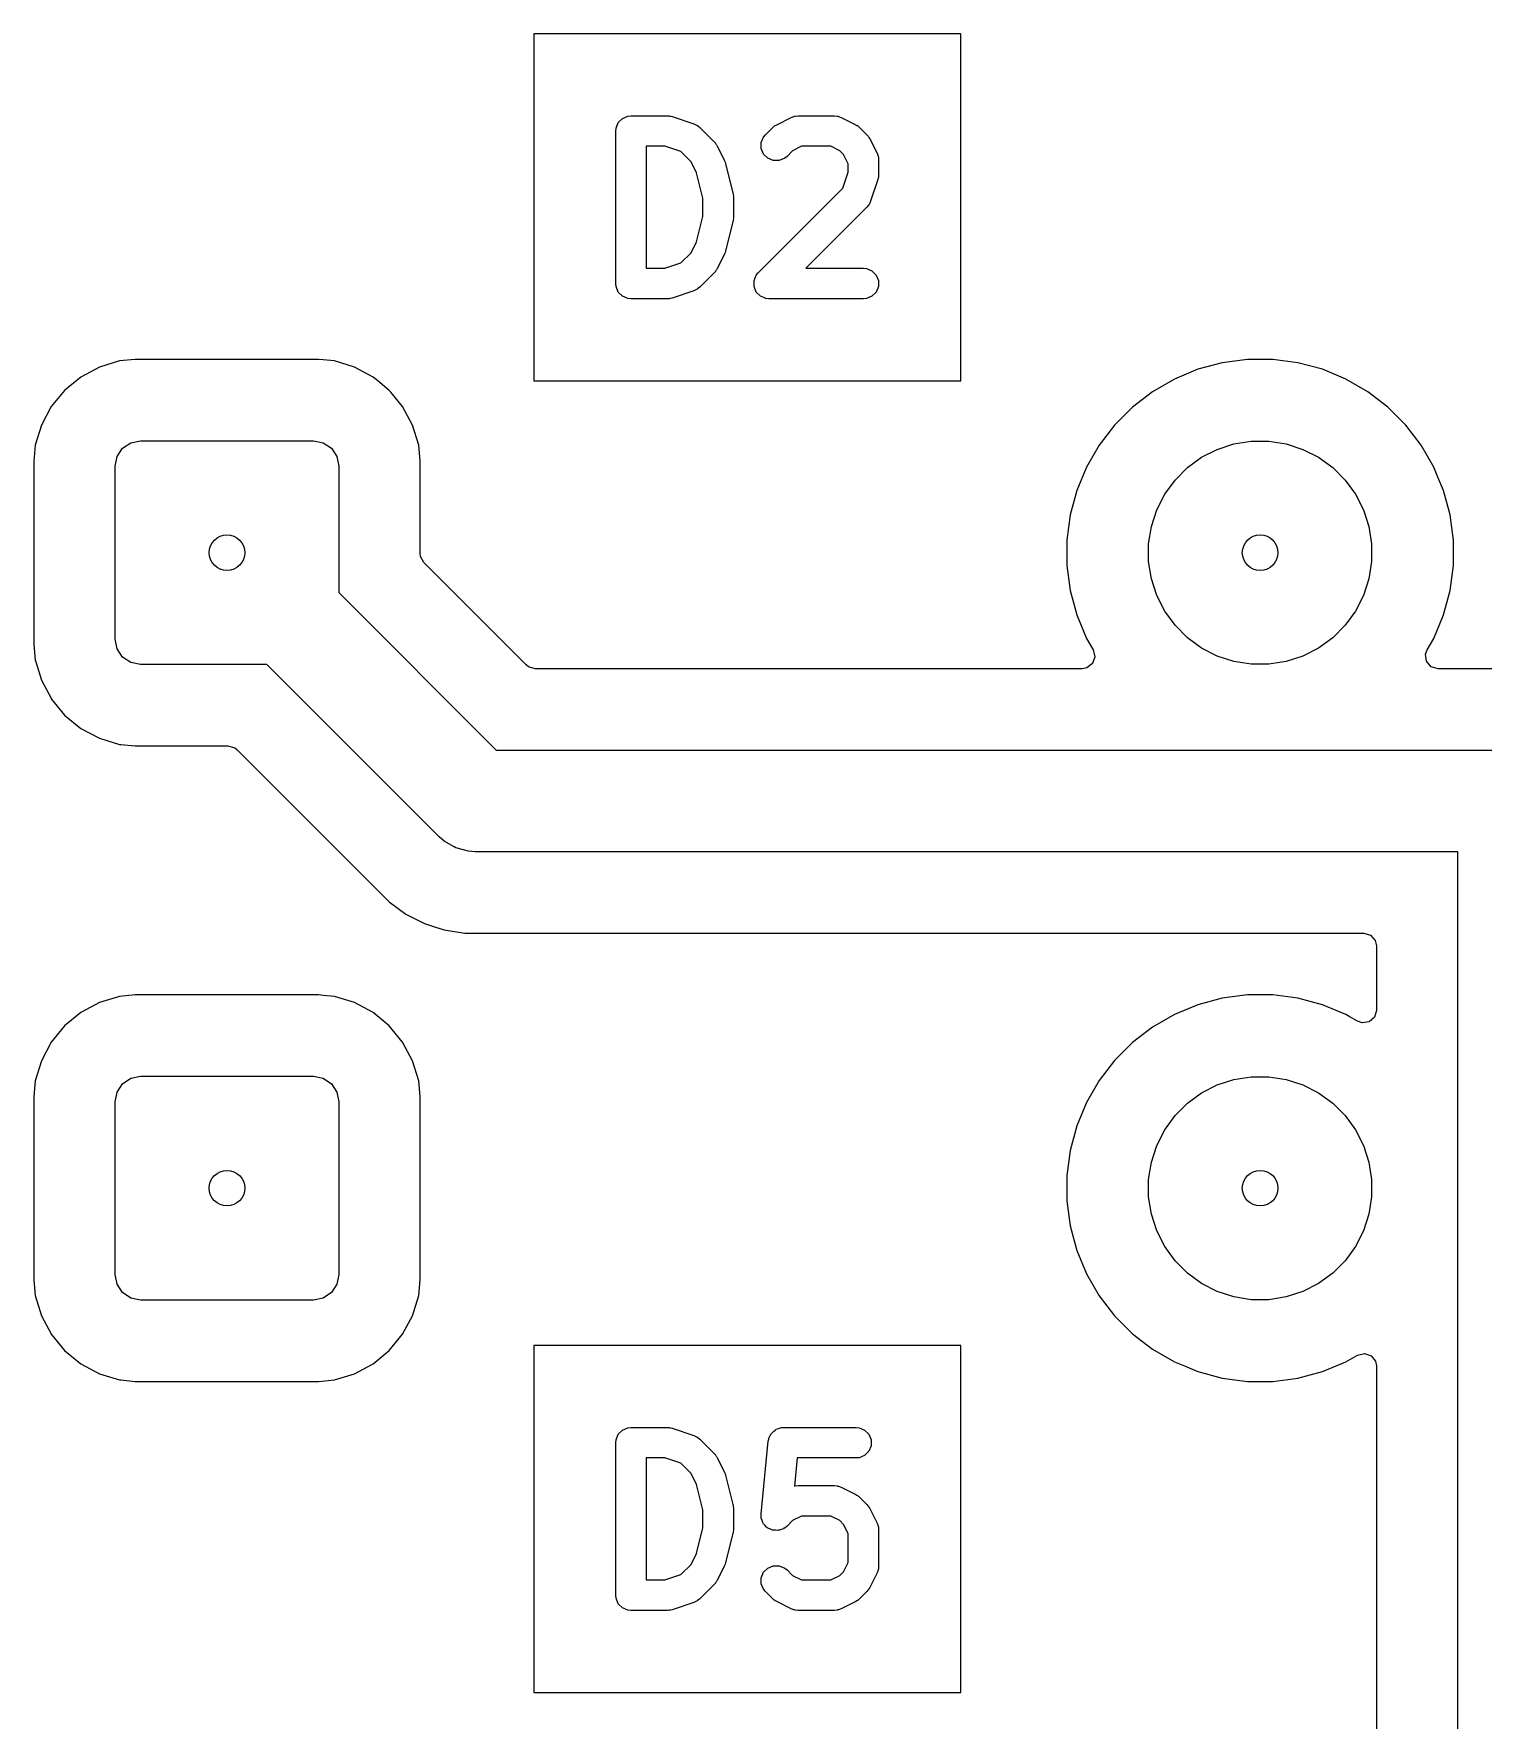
# Model space of a CAD drawing. Extents: x 20 to 124, y -124 to -20.
# Drawn here: x 66.29 to 80.55, y -61.57 to -44.98 of the extents above; entities that cross this region are included whole.
import ezdxf

# ---------------------------------------------------------------- set-up
doc = ezdxf.new("R2010")
doc.units = 0
doc.layers.add('BLACK', color=7, linetype='CONTINUOUS')
doc.layers.add('WHITE', color=7, linetype='CONTINUOUS')

msp = doc.modelspace()

# ---------------------------------------------------------------- linework, layer by layer
at = {"layer": 'BLACK', "linetype": 'CONTINUOUS'}
for p, q in [((75.410797, -44.983603), (71.212357, -44.983603)), ((71.212357, -44.983603), (71.212357, -48.398053)), ((75.410797, -48.398053), (75.410797, -44.983603)), ((72.017857, -45.940828), (72.020739, -45.911564)), ((72.017857, -47.440828), (72.017857, -45.940828)), ((72.020739, -45.911564), (72.043137, -45.857492)), ((72.043137, -45.857492), (72.084521, -45.816108)), ((72.084521, -45.816108), (72.138593, -45.79371)), ((72.138593, -45.79371), (72.167857, -45.790828)), ((72.167857, -45.790828), (72.525, -45.790828)), ((72.525, -45.790828), (72.539811, -45.792286)), ((72.539811, -45.792286), (72.543761, -45.792006)), ((72.543761, -45.792006), (72.548955, -45.793187)), ((72.548955, -45.793187), (72.554264, -45.79371)), ((72.554264, -45.79371), (72.557926, -45.795227)), ((72.557926, -45.795227), (72.572434, -45.798526)), ((72.572434, -45.798526), (72.78672, -45.869954)), ((72.78672, -45.869954), (72.813571, -45.881943)), ((72.813571, -45.881943), (72.817641, -45.885473)), ((72.817641, -45.885473), (72.822621, -45.887536)), ((72.822621, -45.887536), (72.845352, -45.906191)), ((72.845352, -45.906191), (72.988209, -46.049048)), ((73.490363, -45.977619), (73.561791, -45.906191)), ((73.561791, -45.906191), (73.573293, -45.89675)), ((73.573293, -45.89675), (73.575889, -45.893758)), ((73.575889, -45.893758), (73.580398, -45.890919)), ((73.580398, -45.890919), (73.584521, -45.887536)), ((73.584521, -45.887536), (73.588183, -45.886019)), ((73.588183, -45.886019), (73.600775, -45.878093)), ((73.600775, -45.878093), (73.743633, -45.806664)), ((73.743633, -45.806664), (73.771096, -45.796154)), ((73.771096, -45.796154), (73.776473, -45.795771)), ((73.776473, -45.795771), (73.781451, -45.79371)), ((73.781451, -45.79371), (73.810715, -45.790828)), ((73.810715, -45.790828), (74.167857, -45.790828)), ((74.167857, -45.790828), (74.197121, -45.79371)), ((74.197121, -45.79371), (74.202098, -45.795771)), ((74.202098, -45.795771), (74.207476, -45.796154)), ((74.207476, -45.796154), (74.234939, -45.806664)), ((74.234939, -45.806664), (74.377797, -45.878093)), ((74.377797, -45.878093), (74.39039, -45.88602)), ((74.39039, -45.88602), (74.39405, -45.887536)), ((74.39405, -45.887536), (74.398169, -45.890917)), ((74.398169, -45.890917), (74.402683, -45.893758)), ((74.402683, -45.893758), (74.405279, -45.896751)), ((74.405279, -45.896751), (74.416781, -45.906191)), ((74.416781, -45.906191), (74.488209, -45.977619)), ((72.50066, -46.090828), (72.317857, -46.090828)), ((72.317857, -46.090828), (72.317857, -47.290828)), ((72.658258, -46.143361), (72.50066, -46.090828)), ((72.988209, -46.049048), (72.997649, -46.06055)), ((72.997649, -46.06055), (73.000642, -46.063146)), ((73.000642, -46.063146), (73.00348, -46.067655)), ((73.00348, -46.067655), (73.006864, -46.071778)), ((73.006864, -46.071778), (73.00838, -46.07544)), ((73.00838, -46.07544), (73.016307, -46.088032)), ((73.016307, -46.088032), (73.087736, -46.230888)), ((73.449311, -46.054422), (73.471708, -46.00035)), ((73.449311, -46.112948), (73.449311, -46.054422)), ((73.471708, -46.00035), (73.490363, -45.977619)), ((73.846125, -46.090828), (73.756711, -46.135535)), ((74.132447, -46.090828), (73.846125, -46.090828)), ((74.221861, -46.135535), (74.132447, -46.090828)), ((74.488209, -45.977619), (74.497649, -45.989121)), ((74.497649, -45.989121), (74.500642, -45.991717)), ((74.500642, -45.991717), (74.50348, -45.996226)), ((74.50348, -45.996226), (74.506864, -46.000349)), ((74.506864, -46.000349), (74.50838, -46.004011)), ((74.50838, -46.004011), (74.516307, -46.016603)), ((74.516307, -46.016603), (74.587736, -46.159459)), ((72.758865, -46.243968), (72.658258, -46.143361)), ((72.812044, -46.350327), (72.758865, -46.243968)), ((73.087736, -46.230888), (73.088555, -46.23303)), ((73.088555, -46.23303), (73.0892, -46.2339)), ((73.0892, -46.2339), (73.093584, -46.246171)), ((73.093584, -46.246171), (73.098245, -46.258352)), ((73.098245, -46.258352), (73.098321, -46.259432)), ((73.098321, -46.259432), (73.099093, -46.261591)), ((73.099093, -46.261591), (73.170521, -46.547305)), ((73.471708, -46.16702), (73.449311, -46.112948)), ((73.513094, -46.208406), (73.471708, -46.16702)), ((73.567166, -46.230803), (73.513094, -46.208406)), ((73.625692, -46.230803), (73.567166, -46.230803)), ((73.679764, -46.208406), (73.625692, -46.230803)), ((73.702495, -46.189751), (73.679764, -46.208406)), ((73.756711, -46.135535), (73.702495, -46.189751)), ((74.258865, -46.172539), (74.221861, -46.135535)), ((74.303572, -46.261952), (74.258865, -46.172539)), ((74.303572, -46.345059), (74.303572, -46.261952)), ((74.587736, -46.159459), (74.598245, -46.186923)), ((74.598245, -46.186923), (74.598626, -46.192297)), ((74.598626, -46.192297), (74.60069, -46.197278)), ((74.60069, -46.197278), (74.603572, -46.226542)), ((74.603572, -46.226542), (74.603572, -46.3694)), ((72.875, -46.602148), (72.812044, -46.350327)), ((74.251038, -46.502657), (74.303572, -46.345059)), ((74.595874, -46.416835), (74.524445, -46.63112)), ((74.599173, -46.402325), (74.595874, -46.416835)), ((74.60069, -46.398664), (74.599173, -46.402325)), ((74.601212, -46.393355), (74.60069, -46.398664)), ((74.602394, -46.388161), (74.601212, -46.393355)), ((74.603572, -46.3694), (74.602113, -46.384211)), ((74.602113, -46.384211), (74.602394, -46.388161)), ((72.875, -46.779507), (72.875, -46.602148)), ((73.170521, -46.547305), (73.17127, -46.552376)), ((73.17127, -46.552376), (73.172118, -46.554421)), ((73.172118, -46.554421), (73.173203, -46.565443)), ((73.173203, -46.565443), (73.174823, -46.576394)), ((73.174823, -46.576394), (73.174497, -46.578581)), ((73.174497, -46.578581), (73.175, -46.583685)), ((73.175, -46.583685), (73.175, -46.797971)), ((73.418934, -47.334762), (74.251038, -46.502657)), ((74.488209, -46.689751), (73.887132, -47.290828)), ((74.506864, -46.667021), (74.488209, -46.689751)), ((74.508927, -46.662039), (74.506864, -46.667021)), ((74.512457, -46.65797), (74.508927, -46.662039)), ((74.524445, -46.63112), (74.512457, -46.65797)), ((72.812044, -47.031328), (72.875, -46.779507)), ((73.170521, -46.834351), (73.099093, -47.120065)), ((73.17127, -46.829279), (73.170521, -46.834351)), ((73.172118, -46.827235), (73.17127, -46.829279)), ((73.173203, -46.816212), (73.172118, -46.827235)), ((73.174823, -46.805262), (73.173203, -46.816212)), ((73.175, -46.797971), (73.174497, -46.803074)), ((73.174497, -46.803074), (73.174823, -46.805262)), ((72.758865, -47.137688), (72.812044, -47.031328)), ((72.500657, -47.290828), (72.658259, -47.238294)), ((72.658259, -47.238294), (72.758865, -47.137688)), ((73.087736, -47.150768), (73.016307, -47.293624)), ((73.088555, -47.148625), (73.087736, -47.150768)), ((73.0892, -47.147756), (73.088555, -47.148625)), ((73.093584, -47.135484), (73.0892, -47.147756)), ((73.098245, -47.123304), (73.093584, -47.135484)), ((73.098321, -47.122223), (73.098245, -47.123304)), ((73.099093, -47.120065), (73.098321, -47.122223)), ((72.317857, -47.290828), (72.500657, -47.290828)), ((72.988209, -47.332608), (72.845352, -47.475466)), ((72.997647, -47.321106), (72.988209, -47.332608)), ((73.000642, -47.31851), (72.997647, -47.321106)), ((73.003482, -47.313996), (73.000642, -47.31851)), ((73.006864, -47.309877), (73.003482, -47.313996)), ((73.008379, -47.306217), (73.006864, -47.309877)), ((73.016307, -47.293624), (73.008379, -47.306217)), ((73.377882, -47.411565), (73.400279, -47.357493)), ((73.377882, -47.470091), (73.377882, -47.411565)), ((73.400279, -47.357493), (73.418934, -47.334762)), ((73.887132, -47.290828), (74.453572, -47.290828)), ((74.453572, -47.290828), (74.482836, -47.29371)), ((74.482836, -47.29371), (74.536908, -47.316108)), ((74.536908, -47.316108), (74.578292, -47.357492)), ((74.578292, -47.357492), (74.60069, -47.411564)), ((74.60069, -47.411564), (74.60069, -47.470092)), ((72.020739, -47.470091), (72.017857, -47.440828)), ((72.020739, -47.470092), (72.020739, -47.470091)), ((72.043137, -47.524164), (72.020739, -47.470092)), ((72.084521, -47.565548), (72.043137, -47.524164)), ((72.138593, -47.587946), (72.084521, -47.565548)), ((72.167857, -47.590828), (72.138593, -47.587946)), ((72.525, -47.590828), (72.167857, -47.590828)), ((72.539805, -47.589369), (72.525, -47.590828)), ((72.54376, -47.589651), (72.539805, -47.589369)), ((72.548961, -47.588468), (72.54376, -47.589651)), ((72.554264, -47.587946), (72.548961, -47.588468)), ((72.557921, -47.58643), (72.554264, -47.587946)), ((72.572434, -47.583131), (72.557921, -47.58643)), ((72.78672, -47.511703), (72.572434, -47.583131)), ((72.813571, -47.499715), (72.78672, -47.511703)), ((72.817642, -47.496183), (72.813571, -47.499715)), ((72.822622, -47.494121), (72.817642, -47.496183)), ((72.845352, -47.475466), (72.822622, -47.494121)), ((73.400279, -47.524163), (73.377882, -47.470091)), ((73.441665, -47.565549), (73.400279, -47.524163)), ((73.473339, -47.578668), (73.441665, -47.565549)), ((73.495736, -47.587946), (73.473339, -47.578668)), ((73.525, -47.590828), (73.495736, -47.587946)), ((74.453572, -47.590828), (73.525, -47.590828)), ((74.482836, -47.587946), (74.453572, -47.590828)), ((74.536908, -47.565548), (74.482836, -47.587946)), ((74.578292, -47.524164), (74.536908, -47.565548)), ((74.60069, -47.470092), (74.578292, -47.524164)), ((66.941042, -48.262269), (66.758545, -48.359817)), ((67.139067, -48.202199), (66.941042, -48.262269)), ((67.293395, -48.187), (67.139067, -48.202199)), ((69.096605, -48.187), (67.293395, -48.187)), ((69.096609, -48.187), (69.096605, -48.187)), ((69.140222, -48.191295), (69.096609, -48.187)), ((69.250935, -48.202199), (69.140222, -48.191295)), ((69.250935, -48.2022), (69.250933, -48.202199)), ((69.250933, -48.202199), (69.250935, -48.202199)), ((69.448955, -48.262268), (69.250935, -48.2022)), ((69.631451, -48.359815), (69.448955, -48.262268)), ((77.983438, -48.219517), (77.742792, -48.283998)), ((78.230424, -48.187001), (77.983438, -48.219517)), ((78.230429, -48.187), (78.230424, -48.187001)), ((78.230435, -48.187), (78.230429, -48.187)), ((78.479565, -48.187), (78.230435, -48.187)), ((78.47957, -48.187), (78.479565, -48.187)), ((78.479575, -48.187001), (78.47957, -48.187)), ((78.726561, -48.219517), (78.479575, -48.187001)), ((78.967207, -48.283998), (78.726561, -48.219517)), ((66.758545, -48.359817), (66.598589, -48.491089)), ((69.631452, -48.359816), (69.631451, -48.359815)), ((69.631454, -48.359817), (69.631452, -48.359816)), ((69.678045, -48.398053), (69.631454, -48.359817)), ((69.79141, -48.491089), (69.678045, -48.398053)), ((71.212357, -48.398053), (75.410797, -48.398053)), ((77.512623, -48.379337), (77.296873, -48.5039)), ((77.512638, -48.37933), (77.512623, -48.379337)), ((77.742792, -48.283998), (77.512638, -48.37933)), ((79.197361, -48.37933), (78.967207, -48.283998)), ((79.197376, -48.379337), (79.197361, -48.37933)), ((79.413126, -48.5039), (79.197376, -48.379337)), ((66.598589, -48.491089), (66.467317, -48.651045)), ((69.804845, -48.50746), (69.79141, -48.491089)), ((69.922685, -48.651049), (69.804845, -48.50746)), ((77.296873, -48.5039), (77.099225, -48.65556)), ((79.610774, -48.65556), (79.413126, -48.5039)), ((66.467317, -48.651045), (66.369769, -48.833542)), ((70.020232, -48.833545), (69.922685, -48.651049)), ((77.099218, -48.655566), (76.923066, -48.831718)), ((77.099225, -48.65556), (77.099218, -48.655566)), ((79.610781, -48.655566), (79.610774, -48.65556)), ((79.786933, -48.831718), (79.610781, -48.655566)), ((66.369769, -48.833542), (66.309699, -49.031566)), ((70.0803, -49.031565), (70.020232, -48.833545)), ((76.92306, -48.831725), (76.7714, -49.029373)), ((76.923066, -48.831718), (76.92306, -48.831725)), ((79.786939, -48.831725), (79.786933, -48.831718)), ((79.938599, -49.029373), (79.786939, -48.831725)), ((66.309699, -49.031566), (66.2945, -49.185894)), ((67.11403, -49.141829), (67.168223, -49.060723)), ((67.168223, -49.060723), (67.249329, -49.00653)), ((67.249329, -49.00653), (67.345, -48.987501)), ((67.345, -48.987501), (69.045001, -48.9875)), ((69.045001, -48.9875), (69.140671, -49.00653)), ((69.140671, -49.00653), (69.221777, -49.060723)), ((69.221777, -49.060723), (69.27597, -49.141829)), ((70.091529, -49.145587), (70.0803, -49.031565)), ((76.7714, -49.029373), (76.646837, -49.245123)), ((77.780252, -49.149596), (77.934048, -49.071233)), ((77.934048, -49.071233), (78.09821, -49.017893)), ((78.09821, -49.017893), (78.268695, -48.990891)), ((78.268695, -48.990891), (78.441305, -48.990891)), ((78.441305, -48.990891), (78.61179, -49.017893)), ((78.61179, -49.017893), (78.775952, -49.071233)), ((78.775952, -49.071233), (78.929748, -49.149596)), ((80.063162, -49.245123), (79.938599, -49.029373)), ((66.2945, -49.185894), (66.2945, -50.989104)), ((67.095, -49.237499), (67.11403, -49.141829)), ((67.095001, -50.9375), (67.095, -49.237499)), ((69.27597, -49.141829), (69.294999, -49.2375)), ((69.294999, -49.2375), (69.294999, -50.480393)), ((70.095499, -49.185895), (70.091529, -49.145587)), ((70.095499, -50.097452), (70.095499, -49.185895)), ((76.64683, -49.245138), (76.551498, -49.475292)), ((76.646837, -49.245123), (76.64683, -49.245138)), ((77.518553, -49.373107), (77.640607, -49.251053)), ((77.640607, -49.251053), (77.780252, -49.149596)), ((78.929748, -49.149596), (79.069393, -49.251053)), ((79.069393, -49.251053), (79.191447, -49.373107)), ((80.063169, -49.245138), (80.063162, -49.245123)), ((80.104253, -49.344325), (80.063169, -49.245138)), ((77.417096, -49.512752), (77.518553, -49.373107)), ((79.191447, -49.373107), (79.292904, -49.512752)), ((80.158502, -49.475293), (80.104253, -49.344325)), ((76.551498, -49.475292), (76.487017, -49.715938)), ((77.338733, -49.666548), (77.417096, -49.512752)), ((79.292904, -49.512752), (79.371267, -49.666548)), ((80.222982, -49.715935), (80.158502, -49.475293)), ((76.487017, -49.715938), (76.454501, -49.962924)), ((77.285393, -49.83071), (77.338733, -49.666548)), ((79.371267, -49.666548), (79.424607, -49.83071)), ((80.2555, -49.962935), (80.222982, -49.715935)), ((77.258391, -50.001195), (77.285393, -49.83071)), ((79.424607, -49.83071), (79.451609, -50.001195)), ((76.454501, -49.962924), (76.4545, -49.962941)), ((76.4545, -49.962941), (76.4545, -50.212058)), ((77.258391, -50.173805), (77.258391, -50.001195)), ((79.451609, -50.001195), (79.451609, -50.173805)), ((80.2555, -50.212065), (80.2555, -49.962935)), ((70.098333, -50.12381), (70.095499, -50.097452)), ((70.131818, -50.185133), (70.098333, -50.12381)), ((71.138766, -51.192081), (70.131818, -50.185133)), ((76.4545, -50.212058), (76.454501, -50.212075)), ((76.454501, -50.212075), (76.487017, -50.459061)), ((77.285393, -50.34429), (77.258391, -50.173805)), ((79.451609, -50.173805), (79.424607, -50.34429)), ((80.222982, -50.459065), (80.2555, -50.212065)), ((77.338733, -50.508452), (77.285393, -50.34429)), ((79.424607, -50.34429), (79.371267, -50.508452)), ((69.294999, -50.480393), (70.843506, -52.0289)), ((76.487017, -50.459061), (76.551498, -50.699707)), ((77.417096, -50.662248), (77.338733, -50.508452)), ((79.371267, -50.508452), (79.292904, -50.662248)), ((80.158502, -50.699707), (80.222982, -50.459065)), ((76.551498, -50.699707), (76.64683, -50.929861)), ((77.518553, -50.801893), (77.417096, -50.662248)), ((79.292904, -50.662248), (79.191447, -50.801893)), ((80.063164, -50.929873), (80.158502, -50.699707)), ((77.640607, -50.923947), (77.518553, -50.801893)), ((79.191447, -50.801893), (79.069393, -50.923947)), ((66.2945, -50.989104), (66.309699, -51.143432)), ((67.11403, -51.033171), (67.095001, -50.9375)), ((67.168223, -51.114277), (67.11403, -51.033171)), ((76.64683, -50.929861), (76.646837, -50.929876)), ((76.646837, -50.929876), (76.711803, -51.0424)), ((76.711803, -51.0424), (76.728276, -51.110301)), ((77.780252, -51.025404), (77.640607, -50.923947)), ((77.934048, -51.103767), (77.780252, -51.025404)), ((78.929748, -51.025404), (78.775952, -51.103767)), ((79.069393, -50.923947), (78.929748, -51.025404)), ((79.982846, -51.086753), (79.998197, -51.0424)), ((79.99279, -51.155911), (79.982846, -51.086753)), ((79.998197, -51.0424), (80.063162, -50.929876)), ((80.063162, -50.929876), (80.063164, -50.929873)), ((66.309699, -51.143432), (66.315385, -51.162176)), ((66.315385, -51.162176), (66.369768, -51.341455)), ((67.249329, -51.16847), (67.168223, -51.114277)), ((67.344999, -51.1875), (67.249329, -51.16847)), ((68.587893, -51.187499), (67.344999, -51.1875)), ((70.282847, -52.882453), (68.587893, -51.187499)), ((71.159408, -51.208715), (71.138766, -51.192081)), ((71.226447, -51.2284), (71.159408, -51.208715)), ((76.604416, -51.2284), (71.226447, -51.2284)), ((76.650502, -51.219518), (76.604416, -51.2284)), ((76.705423, -51.176327), (76.650502, -51.219518)), ((76.728276, -51.110301), (76.705423, -51.176327)), ((78.09821, -51.157107), (77.934048, -51.103767)), ((78.268695, -51.184109), (78.09821, -51.157107)), ((78.441305, -51.184109), (78.268695, -51.184109)), ((78.61179, -51.157107), (78.441305, -51.184109)), ((78.775952, -51.103767), (78.61179, -51.157107)), ((80.038545, -51.208715), (79.99279, -51.155911)), ((80.105584, -51.2284), (80.038545, -51.208715)), ((83.073553, -51.2284), (80.105584, -51.2284)), ((66.369768, -51.341455), (66.464903, -51.519439)), ((66.464903, -51.519439), (66.467317, -51.523954)), ((66.467317, -51.523954), (66.598589, -51.68391)), ((66.598589, -51.68391), (66.758545, -51.815182)), ((66.758545, -51.815182), (66.758549, -51.815185)), ((66.758549, -51.815185), (66.941045, -51.912732)), ((66.941045, -51.912732), (67.139065, -51.9728)), ((67.139065, -51.9728), (67.139064, -51.9728)), ((67.139064, -51.9728), (67.149968, -51.973873)), ((67.149968, -51.973873), (67.293391, -51.988)), ((67.293391, -51.988), (68.204952, -51.987999)), ((68.204952, -51.987999), (68.271991, -52.007683)), ((68.271991, -52.007683), (68.292633, -52.024318)), ((68.292633, -52.024318), (69.789181, -53.520866)), ((70.843506, -52.0289), (80.7996, -52.0289)), ((70.332003, -52.925561), (70.282847, -52.882453)), ((70.332019, -52.925577), (70.332003, -52.925561)), ((70.427821, -52.980888), (70.332019, -52.925577)), ((70.445058, -52.99084), (70.427821, -52.980888)), ((70.571137, -53.024623), (70.445058, -52.99084)), ((70.571152, -53.024623), (70.571137, -53.024623)), ((70.6364, -53.0289), (70.571152, -53.024623)), ((80.2996, -53.0289), (70.6364, -53.0289)), ((80.2996, -68.304693), (80.2996, -53.0289)), ((69.789181, -53.520866), (69.954789, -53.641187)), ((69.954789, -53.641187), (70.045985, -53.687653)), ((70.045985, -53.687653), (70.137181, -53.73412)), ((70.137181, -53.73412), (70.234523, -53.765748)), ((70.234523, -53.765748), (70.331865, -53.797377)), ((70.331865, -53.797377), (70.534048, -53.8294)), ((70.534048, -53.8294), (79.3751, -53.8294)), ((79.3751, -53.8294), (79.442139, -53.849085)), ((79.442139, -53.849085), (79.487894, -53.901889)), ((79.487894, -53.901889), (79.4991, -53.9534)), ((79.4991, -53.9534), (79.4991, -54.588763)), ((66.941042, -54.512269), (66.758545, -54.609817)), ((67.139067, -54.452199), (66.941042, -54.512269)), ((67.293395, -54.437), (67.139067, -54.452199)), ((69.096605, -54.437), (67.293395, -54.437)), ((69.096609, -54.437), (69.096605, -54.437)), ((69.140222, -54.441295), (69.096609, -54.437)), ((69.250935, -54.452199), (69.140222, -54.441295)), ((69.250935, -54.4522), (69.250933, -54.452199)), ((69.250933, -54.452199), (69.250935, -54.452199)), ((69.448955, -54.512268), (69.250935, -54.4522)), ((69.631451, -54.609815), (69.448955, -54.512268)), ((77.742792, -54.533998), (77.512638, -54.62933)), ((77.983438, -54.469517), (77.742792, -54.533998)), ((78.230424, -54.437001), (77.983438, -54.469517)), ((78.230429, -54.437), (78.230424, -54.437001)), ((78.230435, -54.437), (78.230429, -54.437)), ((78.479565, -54.437), (78.230435, -54.437)), ((78.47957, -54.437), (78.479565, -54.437)), ((78.479575, -54.437001), (78.47957, -54.437)), ((78.726561, -54.469517), (78.479575, -54.437001)), ((78.967207, -54.533998), (78.726561, -54.469517)), ((79.197361, -54.62933), (78.967207, -54.533998)), ((66.758545, -54.609817), (66.598589, -54.741089)), ((69.631452, -54.609816), (69.631451, -54.609815)), ((69.631454, -54.609817), (69.631452, -54.609816)), ((69.79141, -54.741089), (69.631454, -54.609817)), ((77.512623, -54.629337), (77.296873, -54.7539)), ((77.512638, -54.62933), (77.512623, -54.629337)), ((79.197371, -54.629335), (79.197361, -54.62933)), ((79.197373, -54.629336), (79.197371, -54.629335)), ((79.229792, -54.648053), (79.197373, -54.629336)), ((79.313101, -54.696151), (79.229792, -54.648053)), ((79.357453, -54.711501), (79.313101, -54.696151)), ((79.426611, -54.701557), (79.357453, -54.711501)), ((79.479415, -54.655802), (79.426611, -54.701557)), ((79.4991, -54.588763), (79.479415, -54.655802)), ((66.467317, -54.901045), (66.369769, -55.083542)), ((66.598589, -54.741089), (66.467317, -54.901045)), ((69.922682, -54.901045), (69.79141, -54.741089)), ((69.922685, -54.901049), (69.922682, -54.901045)), ((70.020232, -55.083545), (69.922685, -54.901049)), ((77.296873, -54.7539), (77.099225, -54.90556)), ((77.099218, -54.905566), (76.923066, -55.081718)), ((77.099225, -54.90556), (77.099218, -54.905566)), ((66.369769, -55.083542), (66.309699, -55.281566)), ((70.0803, -55.281565), (70.020232, -55.083545)), ((76.92306, -55.081725), (76.7714, -55.279373)), ((76.923066, -55.081718), (76.92306, -55.081725)), ((66.309699, -55.281566), (66.2945, -55.435894)), ((67.095, -55.487499), (67.11403, -55.391829)), ((67.11403, -55.391829), (67.168223, -55.310723)), ((67.168223, -55.310723), (67.249329, -55.25653)), ((67.249329, -55.25653), (67.345, -55.237501)), ((67.345, -55.237501), (69.045001, -55.2375)), ((69.045001, -55.2375), (69.140671, -55.25653)), ((69.140671, -55.25653), (69.221777, -55.310723)), ((69.221777, -55.310723), (69.27597, -55.391829)), ((69.27597, -55.391829), (69.294999, -55.4875)), ((70.095499, -55.435892), (70.0803, -55.281565)), ((76.7714, -55.279373), (76.646837, -55.495123)), ((77.640607, -55.501053), (77.780252, -55.399596)), ((77.780252, -55.399596), (77.934048, -55.321233)), ((77.934048, -55.321233), (78.09821, -55.267893)), ((78.09821, -55.267893), (78.268695, -55.240891)), ((78.268695, -55.240891), (78.441305, -55.240891)), ((78.441305, -55.240891), (78.61179, -55.267893)), ((78.61179, -55.267893), (78.775952, -55.321233)), ((78.775952, -55.321233), (78.929748, -55.399596)), ((78.929748, -55.399596), (79.069393, -55.501053)), ((66.2945, -55.435894), (66.2945, -57.239104)), ((67.095001, -57.1875), (67.095, -55.487499)), ((69.294999, -55.4875), (69.295, -57.187501)), ((70.0955, -57.239109), (70.095499, -55.435892)), ((76.64683, -55.495138), (76.551498, -55.725292)), ((76.646837, -55.495123), (76.64683, -55.495138)), ((77.518553, -55.623107), (77.640607, -55.501053)), ((79.069393, -55.501053), (79.191447, -55.623107)), ((76.551498, -55.725292), (76.487017, -55.965938)), ((77.417096, -55.762752), (77.518553, -55.623107)), ((79.191447, -55.623107), (79.292904, -55.762752)), ((77.338733, -55.916548), (77.417096, -55.762752)), ((79.292904, -55.762752), (79.371267, -55.916548)), ((76.487017, -55.965938), (76.454501, -56.212924)), ((77.285393, -56.08071), (77.338733, -55.916548)), ((79.371267, -55.916548), (79.424607, -56.08071)), ((76.454501, -56.212924), (76.4545, -56.212941)), ((76.4545, -56.212941), (76.4545, -56.462058)), ((77.258391, -56.251195), (77.285393, -56.08071)), ((79.424607, -56.08071), (79.451609, -56.251195)), ((77.258391, -56.423805), (77.258391, -56.251195)), ((79.451609, -56.251195), (79.451609, -56.423805)), ((76.4545, -56.462058), (76.454501, -56.462075)), ((76.454501, -56.462075), (76.487017, -56.709061)), ((77.285393, -56.59429), (77.258391, -56.423805)), ((79.451609, -56.423805), (79.424607, -56.59429)), ((76.487017, -56.709061), (76.551498, -56.949707)), ((77.338733, -56.758452), (77.285393, -56.59429)), ((79.424607, -56.59429), (79.371267, -56.758452)), ((77.417096, -56.912248), (77.338733, -56.758452)), ((79.371267, -56.758452), (79.292904, -56.912248)), ((76.551498, -56.949707), (76.64683, -57.179861)), ((77.518553, -57.051893), (77.417096, -56.912248)), ((77.640607, -57.173947), (77.518553, -57.051893)), ((79.191447, -57.051893), (79.069393, -57.173947)), ((79.292904, -56.912248), (79.191447, -57.051893)), ((67.11403, -57.283171), (67.095001, -57.1875)), ((69.295, -57.187501), (69.27597, -57.283171)), ((76.64683, -57.179861), (76.646837, -57.179876)), ((76.646837, -57.179876), (76.7714, -57.395626)), ((77.780252, -57.275404), (77.640607, -57.173947)), ((79.069393, -57.173947), (78.929748, -57.275404)), ((66.2945, -57.239104), (66.309699, -57.393432)), ((67.168223, -57.364277), (67.11403, -57.283171)), ((67.249329, -57.41847), (67.168223, -57.364277)), ((69.221777, -57.364277), (69.140671, -57.41847)), ((69.27597, -57.283171), (69.221777, -57.364277)), ((70.0803, -57.393435), (70.0955, -57.239109)), ((77.934048, -57.353767), (77.780252, -57.275404)), ((78.09821, -57.407107), (77.934048, -57.353767)), ((78.775952, -57.353767), (78.61179, -57.407107)), ((78.929748, -57.275404), (78.775952, -57.353767)), ((66.309699, -57.393432), (66.3097, -57.393435)), ((66.3097, -57.393435), (66.369768, -57.591455)), ((67.344999, -57.4375), (67.249329, -57.41847)), ((69.045, -57.437499), (67.344999, -57.4375)), ((69.140671, -57.41847), (69.045, -57.437499)), ((70.020232, -57.591455), (70.0803, -57.393435)), ((76.7714, -57.395626), (76.92306, -57.593274)), ((78.268695, -57.434109), (78.09821, -57.407107)), ((78.441305, -57.434109), (78.268695, -57.434109)), ((78.61179, -57.407107), (78.441305, -57.434109)), ((66.369768, -57.591455), (66.464903, -57.769439)), ((69.922685, -57.773951), (70.020232, -57.591455)), ((76.92306, -57.593274), (76.923066, -57.593281)), ((76.923066, -57.593281), (77.099218, -57.769433)), ((66.464903, -57.769439), (66.467317, -57.773954)), ((66.467317, -57.773954), (66.598589, -57.93391)), ((69.79141, -57.93391), (69.922685, -57.773951)), ((75.410797, -57.883129), (71.212357, -57.883129)), ((71.212357, -57.883129), (71.212357, -61.298053)), ((75.410797, -61.298053), (75.410797, -57.883129)), ((77.099218, -57.769433), (77.099225, -57.769439)), ((77.099225, -57.769439), (77.296873, -57.921099)), ((66.598589, -57.93391), (66.758545, -58.065182)), ((69.631451, -58.065185), (69.79141, -57.93391)), ((77.296873, -57.921099), (77.512623, -58.045662)), ((77.512623, -58.045662), (77.512638, -58.045669)), ((77.512638, -58.045669), (77.610576, -58.086236)), ((78.967207, -58.141002), (79.197373, -58.045664)), ((79.197373, -58.045664), (79.3131, -57.978848)), ((79.3131, -57.978848), (79.381, -57.962376)), ((79.381, -57.962376), (79.447027, -57.985229)), ((79.447027, -57.985229), (79.490218, -58.04015)), ((79.490218, -58.04015), (79.4991, -58.086236)), ((66.758545, -58.065182), (66.758549, -58.065185)), ((66.758549, -58.065185), (66.941045, -58.162732)), ((66.941045, -58.162732), (67.139065, -58.2228)), ((69.250935, -58.2228), (69.448955, -58.162732)), ((69.448955, -58.162732), (69.631451, -58.065185)), ((77.610576, -58.086236), (77.742793, -58.141002)), ((77.742793, -58.141002), (77.983435, -58.205482)), ((77.983435, -58.205482), (78.230435, -58.238)), ((78.479565, -58.238), (78.726565, -58.205482)), ((78.726565, -58.205482), (78.967207, -58.141002)), ((79.4991, -58.086236), (79.4991, -67.921752)), ((67.139065, -58.2228), (67.139064, -58.2228)), ((67.139064, -58.2228), (67.149968, -58.223873)), ((67.149968, -58.223873), (67.293391, -58.238)), ((67.293391, -58.238), (69.096608, -58.237999)), ((69.096608, -58.237999), (69.250935, -58.2228)), ((78.230435, -58.238), (78.230442, -58.238)), ((78.230442, -58.238), (78.479558, -58.238)), ((78.479558, -58.238), (78.479565, -58.238)), ((72.043137, -58.757492), (72.084521, -58.716108)), ((72.084521, -58.716108), (72.138593, -58.69371)), ((72.138593, -58.69371), (72.167857, -58.690828)), ((72.167857, -58.690828), (72.525, -58.690828)), ((72.525, -58.690828), (72.539811, -58.692286)), ((72.539811, -58.692286), (72.543761, -58.692006)), ((72.543761, -58.692006), (72.548955, -58.693187)), ((72.548955, -58.693187), (72.554264, -58.69371)), ((72.554264, -58.69371), (72.557926, -58.695227)), ((72.557926, -58.695227), (72.572434, -58.698526)), ((72.572434, -58.698526), (72.78672, -58.769954)), ((73.569015, -58.731613), (73.584521, -58.716108)), ((73.584521, -58.716108), (73.5915, -58.713216)), ((73.5915, -58.713216), (73.597345, -58.708435)), ((73.597345, -58.708435), (73.61833, -58.702103)), ((73.61833, -58.702103), (73.638593, -58.69371)), ((73.638593, -58.69371), (73.649809, -58.692605)), ((73.649809, -58.692605), (73.653377, -58.691529)), ((73.653377, -58.691529), (73.65703, -58.691894)), ((73.65703, -58.691894), (73.667857, -58.690828)), ((73.667857, -58.690828), (74.382143, -58.690828)), ((74.382143, -58.690828), (74.411407, -58.69371)), ((74.411407, -58.69371), (74.465479, -58.716108)), ((74.465479, -58.716108), (74.506863, -58.757492)), ((72.017857, -58.840828), (72.020739, -58.811564)), ((72.017857, -60.340828), (72.017857, -58.840828)), ((72.020739, -58.811564), (72.043137, -58.757492)), ((72.78672, -58.769954), (72.813571, -58.781943)), ((72.813571, -58.781943), (72.817641, -58.785473)), ((72.817641, -58.785473), (72.822621, -58.787536)), ((72.822621, -58.787536), (72.845352, -58.806191)), ((72.845352, -58.806191), (72.988209, -58.949048)), ((73.447173, -59.540189), (73.518601, -58.825903)), ((73.518601, -58.825903), (73.520739, -58.815238)), ((73.520739, -58.811564), (73.522166, -58.808118)), ((73.520739, -58.815238), (73.520739, -58.811564)), ((73.522166, -58.808118), (73.524381, -58.797071)), ((73.524381, -58.797071), (73.534745, -58.777749)), ((73.534745, -58.777749), (73.543137, -58.757492)), ((73.543137, -58.757492), (73.548477, -58.752151)), ((73.548477, -58.752151), (73.552048, -58.745496)), ((73.552048, -58.745496), (73.569015, -58.731613)), ((74.506863, -58.757492), (74.529261, -58.811564)), ((74.529261, -58.870092), (74.506863, -58.924164)), ((74.529261, -58.811564), (74.529261, -58.870092)), ((72.50066, -58.990828), (72.317857, -58.990828)), ((72.317857, -58.990828), (72.317857, -60.190828)), ((72.658258, -59.043361), (72.50066, -58.990828)), ((72.758865, -59.143968), (72.658258, -59.043361)), ((72.988209, -58.949048), (72.997649, -58.96055)), ((72.997649, -58.96055), (73.000642, -58.963146)), ((73.000642, -58.963146), (73.00348, -58.967655)), ((73.00348, -58.967655), (73.006864, -58.971778)), ((73.006864, -58.971778), (73.00838, -58.97544)), ((73.00838, -58.97544), (73.016307, -58.988032)), ((73.016307, -58.988032), (73.087736, -59.130888)), ((73.803606, -58.990828), (73.775964, -59.267237)), ((74.382143, -58.990828), (73.803606, -58.990828)), ((74.411407, -58.987946), (74.382143, -58.990828)), ((74.465479, -58.965548), (74.411407, -58.987946)), ((74.506863, -58.924164), (74.465479, -58.965548)), ((72.812044, -59.250327), (72.758865, -59.143968)), ((73.087736, -59.130888), (73.088555, -59.13303)), ((73.088555, -59.13303), (73.0892, -59.1339)), ((73.0892, -59.1339), (73.093584, -59.146171)), ((73.093584, -59.146171), (73.098245, -59.158352)), ((73.098245, -59.158352), (73.098321, -59.159432)), ((73.098321, -59.159432), (73.099093, -59.161591)), ((73.099093, -59.161591), (73.170521, -59.447305)), ((72.875, -59.502148), (72.812044, -59.250327)), ((73.775964, -59.267237), (73.776472, -59.267201)), ((73.776472, -59.267201), (73.781451, -59.265139)), ((73.781451, -59.265139), (73.810715, -59.262257)), ((73.810715, -59.262257), (74.167857, -59.262257)), ((74.167857, -59.262257), (74.197121, -59.265139)), ((74.197121, -59.265139), (74.202099, -59.267201)), ((74.202099, -59.267201), (74.207475, -59.267583)), ((74.207475, -59.267583), (74.234938, -59.278093)), ((74.234938, -59.278093), (74.377797, -59.349521)), ((74.377797, -59.349521), (74.390391, -59.357449)), ((74.390391, -59.357449), (74.394051, -59.358965)), ((74.394051, -59.358965), (74.398171, -59.362346)), ((74.398171, -59.362346), (74.402682, -59.365186)), ((74.402682, -59.365186), (74.405276, -59.368177)), ((74.405276, -59.368177), (74.416782, -59.37762)), ((74.416782, -59.37762), (74.48821, -59.449049)), ((72.875, -59.679507), (72.875, -59.502148)), ((73.170521, -59.447305), (73.17127, -59.452376)), ((73.17127, -59.452376), (73.172118, -59.454421)), ((73.172118, -59.454421), (73.173203, -59.465443)), ((73.173203, -59.465443), (73.174823, -59.476394)), ((73.174823, -59.476394), (73.174497, -59.478581)), ((73.174497, -59.478581), (73.175, -59.483685)), ((73.175, -59.483685), (73.175, -59.697971)), ((73.447129, -59.569594), (73.447173, -59.540189)), ((74.48821, -59.449049), (74.497648, -59.460549)), ((74.497648, -59.460549), (74.500642, -59.463146)), ((74.500642, -59.463146), (74.503482, -59.467658)), ((74.503482, -59.467658), (74.506864, -59.471779)), ((74.506864, -59.471779), (74.508379, -59.475438)), ((74.508379, -59.475438), (74.516307, -59.488032)), ((74.516307, -59.488032), (74.587736, -59.630888)), ((72.812044, -59.931328), (72.875, -59.679507)), ((73.174823, -59.705262), (73.173203, -59.716212)), ((73.175, -59.697971), (73.174497, -59.703074)), ((73.174497, -59.703074), (73.174823, -59.705262)), ((73.449311, -59.576825), (73.447129, -59.569594)), ((73.449311, -59.584378), (73.449311, -59.576825)), ((73.457702, -59.604637), (73.449311, -59.584378)), ((73.464036, -59.625626), (73.457702, -59.604637)), ((73.468817, -59.63147), (73.464036, -59.625626)), ((73.471709, -59.63845), (73.468817, -59.63147)), ((73.487213, -59.653953), (73.471709, -59.63845)), ((73.501097, -59.670923), (73.487213, -59.653953)), ((73.507753, -59.674494), (73.501097, -59.670923)), ((73.513095, -59.679835), (73.507753, -59.674494)), ((73.533349, -59.688224), (73.513095, -59.679835)), ((73.552672, -59.69859), (73.533349, -59.688224)), ((73.560189, -59.699341), (73.552672, -59.69859)), ((73.567167, -59.702232), (73.560189, -59.699341)), ((73.58909, -59.702232), (73.567167, -59.702232)), ((73.610909, -59.704414), (73.58909, -59.702232)), ((73.61814, -59.702232), (73.610909, -59.704414)), ((73.625693, -59.702232), (73.61814, -59.702232)), ((73.645952, -59.69384), (73.625693, -59.702232)), ((73.666941, -59.687507), (73.645952, -59.69384)), ((73.672785, -59.682725), (73.666941, -59.687507)), ((73.679765, -59.679834), (73.672785, -59.682725)), ((73.702496, -59.661179), (73.679765, -59.679834)), ((73.756712, -59.606962), (73.702496, -59.661179)), ((73.846124, -59.562257), (73.756712, -59.606962)), ((74.132448, -59.562257), (73.846124, -59.562257)), ((74.221861, -59.606963), (74.132448, -59.562257)), ((74.258864, -59.643967), (74.221861, -59.606963)), ((74.303572, -59.733381), (74.258864, -59.643967)), ((74.587736, -59.630888), (74.598245, -59.658352)), ((74.598245, -59.658352), (74.598626, -59.663726)), ((74.598626, -59.663726), (74.60069, -59.668707)), ((74.60069, -59.668707), (74.603572, -59.697971)), ((74.603572, -59.697971), (74.603572, -60.055114)), ((73.170521, -59.734351), (73.099093, -60.020065)), ((73.17127, -59.729279), (73.170521, -59.734351)), ((73.172118, -59.727235), (73.17127, -59.729279)), ((73.173203, -59.716212), (73.172118, -59.727235)), ((74.303572, -60.019703), (74.303572, -59.733381)), ((72.658259, -60.138294), (72.758865, -60.037688)), ((72.758865, -60.037688), (72.812044, -59.931328)), ((73.093584, -60.035484), (73.0892, -60.047756)), ((73.098245, -60.023304), (73.093584, -60.035484)), ((73.098321, -60.022223), (73.098245, -60.023304)), ((73.099093, -60.020065), (73.098321, -60.022223)), ((74.258864, -60.109117), (74.303572, -60.019703)), ((72.317857, -60.190828), (72.500657, -60.190828)), ((72.500657, -60.190828), (72.658259, -60.138294)), ((73.006864, -60.209877), (73.003482, -60.213996)), ((73.008379, -60.206217), (73.006864, -60.209877)), ((73.016307, -60.193624), (73.008379, -60.206217)), ((73.087736, -60.050768), (73.016307, -60.193624)), ((73.088555, -60.048625), (73.087736, -60.050768)), ((73.0892, -60.047756), (73.088555, -60.048625)), ((73.449311, -60.168707), (73.471709, -60.114635)), ((73.449311, -60.227233), (73.449311, -60.168707)), ((73.471709, -60.114635), (73.513095, -60.07325)), ((73.513095, -60.07325), (73.567167, -60.050853)), ((73.567167, -60.050853), (73.625693, -60.050853)), ((73.625693, -60.050853), (73.679765, -60.073251)), ((73.679765, -60.073251), (73.702496, -60.091906)), ((73.702496, -60.091906), (73.756712, -60.146122)), ((73.756712, -60.146122), (73.846124, -60.190828)), ((73.846124, -60.190828), (74.132448, -60.190828)), ((74.132448, -60.190828), (74.221861, -60.146121)), ((74.221861, -60.146121), (74.258864, -60.109117)), ((74.587736, -60.122197), (74.516307, -60.265053)), ((74.598245, -60.094733), (74.587736, -60.122197)), ((74.598626, -60.089358), (74.598245, -60.094733)), ((74.60069, -60.084378), (74.598626, -60.089358)), ((74.603572, -60.055114), (74.60069, -60.084378)), ((72.020739, -60.370092), (72.017857, -60.340828)), ((72.043137, -60.424164), (72.020739, -60.370092)), ((72.845352, -60.375466), (72.822622, -60.394121)), ((72.988209, -60.232608), (72.845352, -60.375466)), ((72.997647, -60.221106), (72.988209, -60.232608)), ((73.000642, -60.21851), (72.997647, -60.221106)), ((73.003482, -60.213996), (73.000642, -60.21851)), ((73.471708, -60.281305), (73.449311, -60.227233)), ((73.490362, -60.304036), (73.471708, -60.281305)), ((73.56179, -60.375465), (73.490362, -60.304036)), ((73.573292, -60.384904), (73.56179, -60.375465)), ((74.416782, -60.375465), (74.405276, -60.384907)), ((74.48821, -60.304036), (74.416782, -60.375465)), ((74.497648, -60.292535), (74.48821, -60.304036)), ((74.500642, -60.289939), (74.497648, -60.292535)), ((74.503482, -60.285426), (74.500642, -60.289939)), ((74.506864, -60.281306), (74.503482, -60.285426)), ((74.508379, -60.277646), (74.506864, -60.281306)), ((74.516307, -60.265053), (74.508379, -60.277646)), ((72.084521, -60.465548), (72.043137, -60.424164)), ((72.138593, -60.487946), (72.084521, -60.465548)), ((72.167857, -60.490828), (72.138593, -60.487946)), ((72.525, -60.490828), (72.167857, -60.490828)), ((72.539805, -60.489369), (72.525, -60.490828)), ((72.54376, -60.489651), (72.539805, -60.489369)), ((72.548961, -60.488468), (72.54376, -60.489651)), ((72.554264, -60.487946), (72.548961, -60.488468)), ((72.557921, -60.48643), (72.554264, -60.487946)), ((72.572434, -60.483131), (72.557921, -60.48643)), ((72.78672, -60.411703), (72.572434, -60.483131)), ((72.813571, -60.399715), (72.78672, -60.411703)), ((72.817642, -60.396183), (72.813571, -60.399715)), ((72.822622, -60.394121), (72.817642, -60.396183)), ((73.57589, -60.3879), (73.573292, -60.384904)), ((73.580404, -60.390741), (73.57589, -60.3879)), ((73.584521, -60.39412), (73.580404, -60.390741)), ((73.588179, -60.395635), (73.584521, -60.39412)), ((73.600776, -60.403564), (73.588179, -60.395635)), ((73.743634, -60.474993), (73.600776, -60.403564)), ((73.771097, -60.485502), (73.743634, -60.474993)), ((73.776472, -60.485883), (73.771097, -60.485502)), ((73.781451, -60.487946), (73.776472, -60.485883)), ((73.810715, -60.490828), (73.781451, -60.487946)), ((74.167857, -60.490828), (73.810715, -60.490828)), ((74.197121, -60.487946), (74.167857, -60.490828)), ((74.202099, -60.485883), (74.197121, -60.487946)), ((74.207475, -60.485502), (74.202099, -60.485883)), ((74.234938, -60.474992), (74.207475, -60.485502)), ((74.377797, -60.403564), (74.234938, -60.474992)), ((74.390391, -60.395635), (74.377797, -60.403564)), ((74.394051, -60.39412), (74.390391, -60.395635)), ((74.398171, -60.390738), (74.394051, -60.39412)), ((74.402682, -60.387899), (74.398171, -60.390738)), ((74.405276, -60.384907), (74.402682, -60.387899)), ((71.212357, -61.298053), (75.410797, -61.298053))]:
    msp.add_line(p, q, dxfattribs=at)
at = {"layer": 'BLACK'}
for centre in [(68.195, -50.0875), (78.355, -50.0875), (68.195, -56.3375), (78.355, -56.3375)]:
    msp.add_circle(centre, 0.175, dxfattribs=at)
at = {"layer": 'WHITE'}
for centre in [(68.195, -50.0875), (78.355, -50.0875), (68.195, -56.3375), (78.355, -56.3375)]:
    msp.add_circle(centre, 0.175, dxfattribs=at)

doc.saveas('drawing.dxf')
